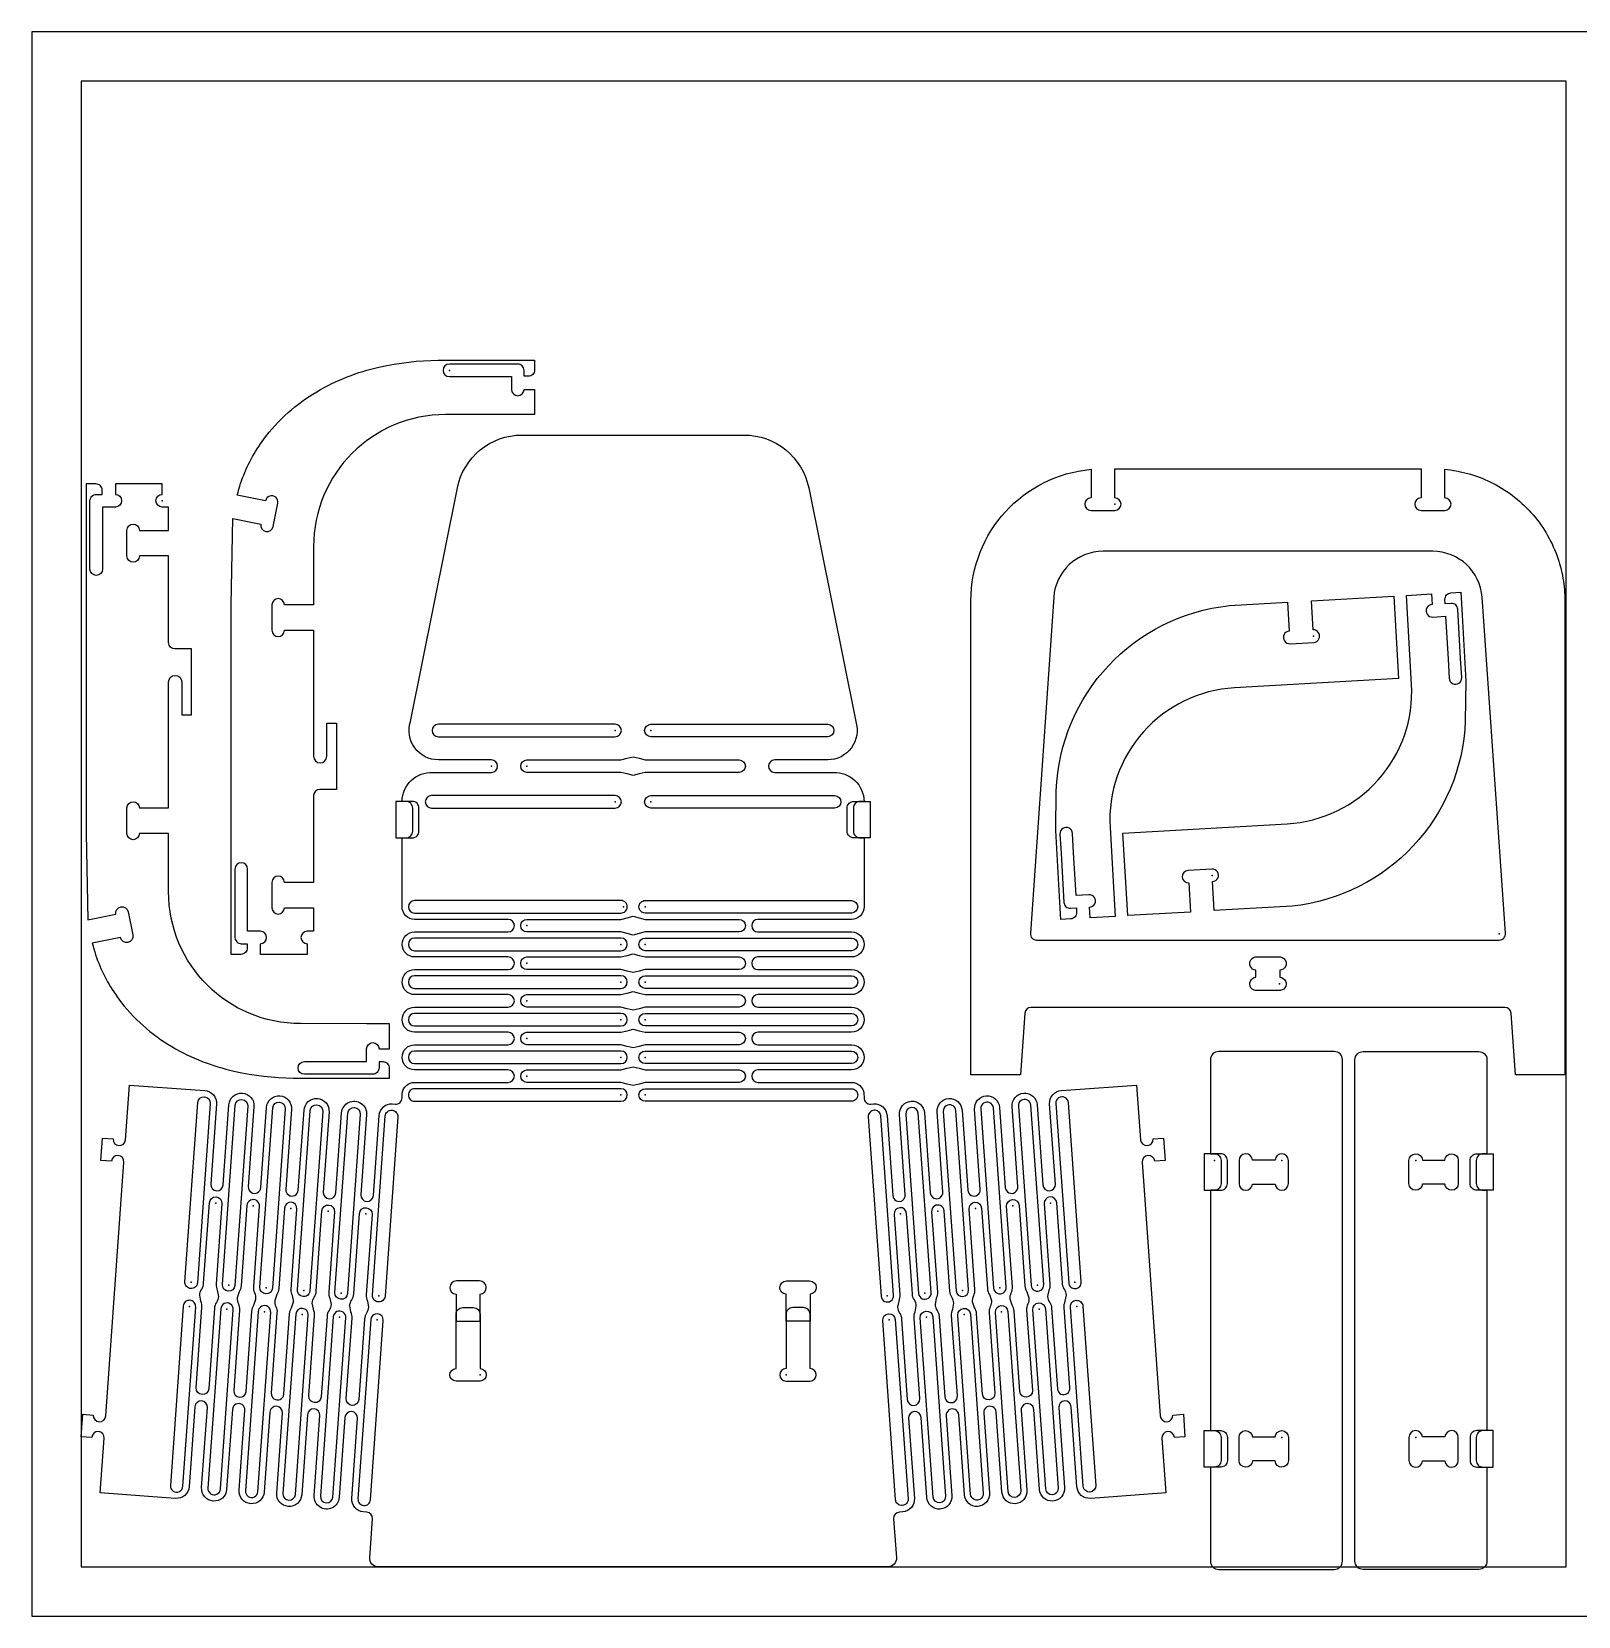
# Model space of a CAD drawing. Extents: x 0 to 70.9, y 0 to 48.
# Drawn here: x 0 to 46.87, y 0 to 48 of the extents above; entities that cross this region are included whole.
import ezdxf

# ---------------------------------------------------------------- set-up
doc = ezdxf.new("R2010")
doc.units = 0
doc.layers.add('FINAL_PARTS', color=203, linetype='CONTINUOUS')

msp = doc.modelspace()

# ---------------------------------------------------------------- linework, layer by layer
at = {"layer": 'FINAL_PARTS'}
for p, q in [((2.963, 16.09), (4.957, 15.948)), ((4.075, 3.593), (2.08, 3.736))]:
    msp.add_line(p, q, dxfattribs=at)
for points in [[(0, 0), (48, 0), (48, 48), (0, 48)], [(1.5, 1.5), (46.5, 1.5), (46.5, 46.5), (1.5, 46.5)]]:
    msp.add_lwpolyline(points, close=True, dxfattribs=at)
for points in [[(15.241, 38.052), (15.241, 37.752, -0.414214), (15.051, 37.562), (14.921, 37.562), (14.921, 37.742, 0.414214), (14.731, 37.932), (13.241, 37.932), (12.659, 37.932, 1), (12.659, 37.552), (13.241, 37.552), (14.541, 37.552), (14.541, 37.162, 1), (14.921, 37.162), (15.241, 37.162), (15.241, 36.402), (14.541, 36.402), (12.541, 36.402, 0.414198), (8.541, 32.402), (8.541, 30.64), (7.661, 30.64, 1), (7.281, 30.64), (7.281, 29.868, 1), (7.661, 29.868), (8.541, 29.868), (8.541, 26.05, 1), (8.941, 26.05), (8.941, 27.05), (9.241, 27.05), (9.241, 25.05), (8.731, 25.05, 0.414212), (8.541, 24.86), (8.541, 22.232), (7.661, 22.232, 1), (7.281, 22.232), (7.281, 21.461, 1), (7.661, 21.461), (8.541, 21.461), (8.541, 20.752), (8.351, 20.752, 1), (8.351, 20.372), (8.351, 20.052), (6.931, 20.052), (6.931, 20.372, 1), (6.931, 20.752), (6.541, 20.752), (6.541, 22.634, 1), (6.161, 22.634), (6.161, 20.562, 0.414214), (6.351, 20.372), (6.531, 20.372), (6.531, 20.242, -0.414214), (6.341, 20.052), (6.041, 20.052), (6.041, 20.752), (6.041, 30.64), (6.096, 33.256), (6.944, 33.085, 1), (7.316, 33.01), (7.459, 33.716, 1), (7.086, 33.791), (6.23, 33.963), (6.253, 34.053), (6.278, 34.142), (6.305, 34.229), (6.332, 34.315), (6.362, 34.4), (6.392, 34.484), (6.425, 34.568), (6.459, 34.65), (6.494, 34.733), (6.531, 34.814), (6.57, 34.895), (6.61, 34.975), (6.652, 35.054), (6.695, 35.133), (6.74, 35.21), (6.786, 35.287), (6.833, 35.363), (6.881, 35.438), (6.931, 35.512), (6.982, 35.586), (7.035, 35.658), (7.088, 35.729), (7.198, 35.868), (7.288, 35.974), (7.379, 36.076), (7.474, 36.177), (7.57, 36.274), (7.669, 36.369), (7.77, 36.46), (7.872, 36.55), (7.977, 36.636), (8.083, 36.719), (8.191, 36.8), (8.301, 36.878), (8.412, 36.953), (8.524, 37.025), (8.638, 37.095), (8.752, 37.162), (8.868, 37.226), (8.982, 37.285), (9.097, 37.342), (9.212, 37.397), (9.329, 37.449), (9.446, 37.498), (9.563, 37.545), (9.681, 37.59), (9.8, 37.632), (9.919, 37.672), (10.038, 37.71), (10.157, 37.745), (10.277, 37.778), (10.518, 37.838), (10.758, 37.889), (10.981, 37.93), (11.204, 37.964), (11.426, 37.992), (11.649, 38.015), (11.872, 38.032), (12.095, 38.043), (12.318, 38.05), (12.541, 38.052), (14.541, 38.052)], [(13.93, 25.563, 1), (13.93, 25.943), (12.325, 25.943, -0.507149), (11.476, 27.102), (12.901, 34.178, -0.357131), (14.862, 35.783), (21.587, 35.783, -0.357131), (23.548, 34.178), (24.973, 27.102, -0.507149), (24.124, 25.943), (22.519, 25.943, 1), (22.519, 25.563), (24.298, 25.562, -0.42209), (25.224, 24.686, 0.000005), (25.104, 24.686, 0.414214), (24.902, 24.483), (24.902, 23.783, 0.414214), (25.104, 23.581), (25.224, 23.581), (25.224, 21.783), (25.224, 21.682), (25.224, 21.492, -0.414214), (24.844, 21.112), (22.009, 21.112, 1), (22.009, 20.732), (24.844, 20.732, -1), (24.844, 19.972), (22.009, 19.972, 1), (22.009, 19.592), (24.844, 19.592, -1), (24.844, 18.832), (22.009, 18.832, 1), (22.009, 18.452), (24.844, 18.452, -1), (24.844, 17.692), (22.009, 17.692, 1), (22.009, 17.312), (24.844, 17.312, -1), (24.844, 16.552), (22.009, 16.552, 1), (22.009, 16.172), (24.844, 16.172, -0.372932), (25.221, 15.846), (25.224, 15.704, 0.435259), (25.428, 15.515), (25.516, 15.521, -0.413403), (25.921, 15.169), (26.095, 12.744, 1), (26.474, 12.771), (26.3, 15.196, -1), (27.058, 15.25), (27.232, 12.825, 1), (27.611, 12.852), (27.437, 15.277, -1), (28.196, 15.331), (28.369, 12.906, 1), (28.748, 12.933), (28.575, 15.358, -1), (29.333, 15.413), (29.506, 12.987, 1), (29.885, 13.014), (29.712, 15.44, -1), (30.47, 15.494), (30.643, 13.068, 1), (31.022, 13.095), (30.849, 15.521, -0.414214), (31.201, 15.927), (31.492, 15.948), (33.486, 16.09), (33.605, 14.434, 0.998296), (33.984, 14.462), (34.303, 14.484), (34.351, 13.806), (34.032, 13.783, 0.998428), (33.653, 13.757), (34.202, 6.07, 0.999992), (34.581, 6.097), (34.901, 6.12), (34.949, 5.441), (34.63, 5.419, 0.999992), (34.251, 5.392), (34.369, 3.736), (32.374, 3.593), (32.083, 3.572, -0.414214), (31.677, 3.924), (31.504, 6.35, 1), (31.125, 6.323), (31.298, 3.897, -1), (30.54, 3.843), (30.367, 6.268, 1), (29.988, 6.241), (30.161, 3.816, -1), (29.403, 3.762), (29.23, 6.187, 1), (28.851, 6.16), (29.024, 3.735, -1), (28.266, 3.681), (28.093, 6.106, 1), (27.714, 6.079), (27.887, 3.654, -1), (27.129, 3.599), (26.955, 6.025, 1), (26.576, 5.998), (26.75, 3.572, -0.413284), (26.399, 3.166), (26.296, 3.159, 0.414212), (26.12, 2.956), (26.205, 1.768, -0.435257), (25.956, 1.5), (18.224, 1.5), (10.493, 1.5, -0.435257), (10.244, 1.768), (10.328, 2.956, 0.414212), (10.153, 3.159), (10.05, 3.166, -0.413284), (9.699, 3.572), (9.873, 5.998, 1), (9.494, 6.025), (9.32, 3.599, -1), (8.562, 3.654), (8.735, 6.079, 1), (8.356, 6.106), (8.183, 3.681, -1), (7.425, 3.735), (7.598, 6.16, 1), (7.219, 6.187), (7.046, 3.762, -1), (6.288, 3.816), (6.461, 6.241, 1), (6.082, 6.268), (5.909, 3.843, -1), (5.151, 3.897), (5.324, 6.323, 1), (4.945, 6.35), (4.772, 3.924, -0.414214), (4.366, 3.572), (4.075, 3.593), (2.08, 3.736), (2.198, 5.392, 0.999992), (1.819, 5.419), (1.5, 5.441), (1.548, 6.12), (1.868, 6.097, 0.999992), (2.247, 6.07), (2.796, 13.757, 0.998428), (2.417, 13.783), (2.098, 13.806), (2.146, 14.484), (2.465, 14.462, 0.998296), (2.844, 14.434), (2.963, 16.09), (4.957, 15.948), (5.248, 15.927, -0.414214), (5.6, 15.521), (5.427, 13.095, 1), (5.806, 13.068), (5.979, 15.494, -1), (6.737, 15.44), (6.564, 13.014, 1), (6.943, 12.987), (7.116, 15.413, -1), (7.874, 15.358), (7.701, 12.933, 1), (8.08, 12.906), (8.253, 15.331, -1), (9.012, 15.277), (8.838, 12.852, 1), (9.217, 12.825), (9.391, 15.25, -1), (10.149, 15.196), (9.975, 12.771, 1), (10.354, 12.744), (10.528, 15.169, -0.413403), (10.933, 15.521), (11.021, 15.515, 0.435259), (11.225, 15.704), (11.228, 15.846, -0.372932), (11.605, 16.172), (14.44, 16.172, 1), (14.44, 16.552), (11.605, 16.552, -1), (11.605, 17.312), (14.44, 17.312, 1), (14.44, 17.692), (11.605, 17.692, -1), (11.605, 18.452), (14.44, 18.452, 1), (14.44, 18.832), (11.605, 18.832, -1), (11.605, 19.592), (14.44, 19.592, 1), (14.44, 19.972), (11.605, 19.972, -1), (11.605, 20.732), (14.44, 20.732, 1), (14.44, 21.112), (11.605, 21.112, -0.414214), (11.225, 21.492), (11.225, 21.682), (11.225, 21.783), (11.225, 23.581), (11.345, 23.581, 0.414214), (11.547, 23.783), (11.547, 24.483, 0.414214), (11.345, 24.686), (11.225, 24.686, -0.42209), (12.151, 25.562)], [(29.964, 16.404), (28.464, 16.404), (28.463, 30.76, -0.38805), (32.103, 34.744), (32.103, 33.879, 1), (32.103, 33.499), (32.823, 33.499, 1), (32.823, 33.879), (32.823, 34.76), (42.104, 34.76), (42.104, 33.879, 1), (42.104, 33.499), (42.824, 33.499, 1), (42.824, 33.879), (42.824, 34.744), (42.91, 34.735), (42.996, 34.724), (43.083, 34.712), (43.169, 34.697), (43.256, 34.681), (43.344, 34.662), (43.431, 34.641), (43.519, 34.618), (43.606, 34.593), (43.693, 34.566), (43.781, 34.537), (43.868, 34.505), (43.954, 34.472), (44.04, 34.436), (44.126, 34.398), (44.211, 34.358), (44.296, 34.316), (44.38, 34.271), (44.463, 34.224), (44.545, 34.176), (44.626, 34.125), (44.706, 34.072), (44.785, 34.017), (44.863, 33.96), (44.94, 33.901), (45.015, 33.84), (45.089, 33.778), (45.161, 33.713), (45.232, 33.647), (45.302, 33.579), (45.369, 33.509), (45.435, 33.438), (45.499, 33.365), (45.561, 33.291), (45.621, 33.215), (45.68, 33.138), (45.736, 33.06), (45.79, 32.98), (45.843, 32.9), (45.893, 32.818), (45.941, 32.736), (45.987, 32.653), (46.031, 32.569), (46.073, 32.484), (46.112, 32.399), (46.15, 32.313), (46.185, 32.226), (46.218, 32.14), (46.249, 32.053), (46.277, 31.965), (46.304, 31.878), (46.328, 31.79), (46.351, 31.703), (46.371, 31.616), (46.389, 31.528), (46.405, 31.441), (46.419, 31.355), (46.431, 31.268), (46.441, 31.182), (46.449, 31.097), (46.455, 31.012), (46.46, 30.927), (46.462, 30.843), (46.464, 16.404), (44.964, 16.404), (44.833, 18.268, 0.394187), (44.643, 18.445), (30.284, 18.445, 0.394228), (30.094, 18.268)], [(10.847, 16.301), (10.847, 16.601, 0.414214), (10.657, 16.791), (10.527, 16.791), (10.527, 16.611, -0.414214), (10.337, 16.421), (8.847, 16.422), (8.265, 16.422, -1), (8.265, 16.802), (8.847, 16.802), (10.147, 16.801), (10.147, 17.191, -1), (10.527, 17.191), (10.847, 17.191), (10.847, 17.951), (10.147, 17.951), (8.147, 17.952, -0.414198), (4.147, 21.952), (4.147, 23.714), (3.267, 23.714, -1), (2.887, 23.714), (2.887, 24.486, -1), (3.267, 24.486), (4.147, 24.486), (4.147, 28.303, -1), (4.547, 28.303), (4.547, 27.303), (4.847, 27.303), (4.847, 29.303), (4.337, 29.303, -0.414212), (4.147, 29.493), (4.147, 32.121), (3.267, 32.121, -1), (2.887, 32.121), (2.887, 32.893, -1), (3.267, 32.893), (4.147, 32.893), (4.147, 33.602), (3.957, 33.602, -1), (3.957, 33.982), (3.957, 34.302), (2.537, 34.302), (2.537, 33.982, -1), (2.537, 33.602), (2.147, 33.602), (2.147, 31.72, -1), (1.767, 31.72), (1.767, 33.792, -0.414214), (1.957, 33.982), (2.137, 33.982), (2.137, 34.112, 0.414214), (1.947, 34.302), (1.647, 34.302), (1.647, 33.602), (1.647, 23.714), (1.703, 21.098), (2.55, 21.269, -1), (2.923, 21.344), (3.065, 20.638, -1), (2.692, 20.563), (1.836, 20.39), (1.859, 20.3), (1.884, 20.212), (1.911, 20.125), (1.939, 20.039), (1.968, 19.953), (1.999, 19.869), (2.031, 19.786), (2.065, 19.703), (2.1, 19.621), (2.138, 19.54), (2.176, 19.459), (2.217, 19.379), (2.258, 19.299), (2.301, 19.221), (2.346, 19.143), (2.392, 19.066), (2.439, 18.99), (2.488, 18.915), (2.537, 18.841), (2.589, 18.768), (2.641, 18.696), (2.694, 18.625), (2.805, 18.486), (2.894, 18.38), (2.986, 18.277), (3.08, 18.177), (3.176, 18.08), (3.275, 17.985), (3.376, 17.893), (3.479, 17.804), (3.583, 17.718), (3.69, 17.634), (3.798, 17.554), (3.907, 17.476), (4.018, 17.4), (4.13, 17.328), (4.244, 17.259), (4.359, 17.192), (4.474, 17.128), (4.588, 17.068), (4.703, 17.011), (4.819, 16.957), (4.935, 16.905), (5.052, 16.855), (5.169, 16.808), (5.287, 16.764), (5.406, 16.721), (5.525, 16.682), (5.644, 16.644), (5.764, 16.609), (5.884, 16.576), (6.124, 16.516), (6.365, 16.464), (6.587, 16.424), (6.81, 16.389), (7.033, 16.361), (7.255, 16.339), (7.478, 16.322), (7.701, 16.31), (7.924, 16.303), (8.147, 16.301), (10.147, 16.301)], [(37.464, 20.485), (44.474, 20.485, 0.435551), (44.663, 20.689), (43.956, 30.867, 0.393479), (42.46, 32.26), (32.467, 32.26, 0.393479), (30.971, 30.867), (30.264, 20.689, 0.435569), (30.454, 20.485)], [(38.112, 29.84, 1), (38.134, 29.46), (38.852, 29.502, 1), (38.831, 29.881), (38.78, 30.76), (41.281, 30.903), (41.425, 28.407), (36.446, 28.122, 0.414214), (32.681, 23.899), (32.796, 21.902), (32.836, 21.203), (32.077, 21.16), (32.059, 21.479, 1), (32.037, 21.859), (31.648, 21.836), (31.573, 23.134), (31.54, 23.715, 1.000295), (31.161, 23.694), (31.194, 23.112), (31.279, 21.625, 0.414214), (31.48, 21.446), (31.66, 21.456), (31.667, 21.327, -0.414214), (31.488, 21.126), (31.189, 21.109), (31.149, 21.808), (31.034, 23.804), (31.05, 25.007, -0.373404), (36.302, 30.617), (38.061, 30.718)], [(35.047, 22.592, 1), (35.069, 22.213), (35.119, 21.334), (33.215, 21.225), (33.072, 23.721), (38.051, 24.007, 0.414214), (41.815, 28.229), (41.661, 30.925), (42.42, 30.968), (42.438, 30.649, 1), (42.46, 30.27), (42.849, 30.292), (42.923, 28.994), (42.957, 28.413, 1), (43.336, 28.435), (43.303, 29.016), (43.217, 30.503, 0.414214), (43.017, 30.682), (42.837, 30.672), (42.83, 30.802, -0.414214), (43.009, 31.002), (43.308, 31.019), (43.348, 30.321), (43.463, 28.324), (43.446, 27.121, -0.373403), (38.194, 21.511), (35.838, 21.376), (35.787, 22.254, 1), (35.766, 22.634)], [(17.684, 27.023), (12.325, 27.023, 1), (12.325, 26.643), (17.684, 26.643, 1)], [(24.124, 27.023, -1), (24.124, 26.643), (18.764, 26.643, -1), (18.764, 27.023)], [(18.408, 25.991), (18.592, 25.943), (21.439, 25.943, -1), (21.439, 25.563), (18.592, 25.563), (18.408, 25.516), (18.224, 25.468), (18.041, 25.516), (17.857, 25.563), (15.01, 25.563, -1), (15.01, 25.943), (17.857, 25.943), (18.041, 25.991), (18.224, 26.038)], [(11.035, 24.686), (11.035, 23.581), (11.535, 23.581, 0.414214), (11.737, 23.783), (11.737, 24.483, 0.414214), (11.535, 24.686)], [(12.115, 24.483), (17.684, 24.483, 1), (17.684, 24.863), (12.115, 24.863, 1)], [(18.764, 24.483, -1), (18.764, 24.863), (24.334, 24.863, -1), (24.334, 24.483)], [(25.414, 24.686), (25.414, 23.581), (24.914, 23.581, -0.414214), (24.712, 23.783), (24.712, 24.483, -0.414214), (24.914, 24.686)], [(18.047, 21.492, 0.414214), (17.857, 21.682), (11.605, 21.682, 1), (11.605, 21.302), (17.857, 21.302, 0.414214)], [(18.402, 21.492, -0.414214), (18.592, 21.682), (24.844, 21.682, -1), (24.844, 21.302), (18.592, 21.302, -0.414214)], [(18.408, 21.159), (18.592, 21.112), (21.439, 21.112, -1), (21.439, 20.732), (18.592, 20.732), (18.408, 20.684), (18.224, 20.637), (18.041, 20.684), (17.857, 20.732), (15.01, 20.732, -1), (15.01, 21.112), (17.857, 21.112), (18.041, 21.159), (18.224, 21.207)], [(11.605, 20.542, 1), (11.605, 20.162), (17.857, 20.162, 1), (17.857, 20.542)], [(24.844, 20.542, -1), (24.844, 20.162), (18.592, 20.162, -1), (18.592, 20.542)], [(18.408, 20.019), (18.592, 19.972), (21.439, 19.972, -1), (21.439, 19.592), (18.592, 19.592), (18.408, 19.544), (18.224, 19.497), (18.041, 19.544), (17.857, 19.592), (15.01, 19.592, -1), (15.01, 19.972), (17.857, 19.972), (18.041, 20.019), (18.224, 20.067)], [(37.131, 18.953, -1.011141), (37.101, 19.357), (37.101, 19.573, -1.011141), (37.131, 19.977), (37.796, 19.977, -1.011141), (37.826, 19.573), (37.826, 19.357, -1.011141), (37.796, 18.953)], [(11.605, 19.402, 1), (11.605, 19.022), (17.857, 19.022, 1), (17.857, 19.402)], [(24.844, 19.402, -1), (24.844, 19.022), (18.592, 19.022, -1), (18.592, 19.402)], [(18.408, 18.879), (18.592, 18.832), (21.439, 18.832, -1), (21.439, 18.452), (18.592, 18.452), (18.408, 18.404), (18.224, 18.357), (18.041, 18.404), (17.857, 18.452), (15.01, 18.452, -1), (15.01, 18.832), (17.857, 18.832), (18.041, 18.879), (18.224, 18.927)], [(11.605, 18.262, 1), (11.605, 17.882), (17.857, 17.882, 1), (17.857, 18.262)], [(24.844, 18.262, -1), (24.844, 17.882), (18.592, 17.882, -1), (18.592, 18.262)], [(18.224, 17.787), (18.408, 17.739), (18.592, 17.692), (21.439, 17.692, -1), (21.439, 17.312), (18.592, 17.312), (18.408, 17.264), (18.224, 17.217), (18.041, 17.264), (17.857, 17.312), (15.01, 17.312, -1), (15.01, 17.692), (17.857, 17.692), (18.041, 17.739)], [(11.605, 17.122, 1), (11.605, 16.742), (17.857, 16.742, 1), (17.857, 17.122)], [(24.844, 17.122, -1), (24.844, 16.742), (18.592, 16.742, -1), (18.592, 17.122)], [(35.722, 4.519), (35.722, 1.671, 0.414214), (35.972, 1.421), (39.472, 1.421, 0.414214), (39.722, 1.671), (39.722, 16.857, 0.414214), (39.472, 17.107), (35.972, 17.107, 0.414214), (35.722, 16.857), (35.722, 14.01), (35.842, 14.01, -0.414214), (36.044, 13.807), (36.044, 13.107, -0.414214), (35.842, 12.905), (35.722, 12.905), (35.722, 5.624), (35.842, 5.624, -0.414214), (36.044, 5.421), (36.044, 4.721, -0.414214), (35.842, 4.519)], [(44.102, 4.519), (44.102, 1.671, -0.414214), (43.852, 1.421), (40.352, 1.421, -0.414214), (40.102, 1.671), (40.102, 16.857, -0.414214), (40.352, 17.107), (43.852, 17.107, -0.414214), (44.102, 16.857), (44.102, 14.01), (43.982, 14.01, 0.414214), (43.779, 13.807), (43.779, 13.107, 0.414214), (43.982, 12.905), (44.102, 12.905), (44.102, 5.624), (43.982, 5.624, 0.414214), (43.779, 5.421), (43.779, 4.721, 0.414214), (43.982, 4.519)], [(18.224, 16.647), (18.408, 16.599), (18.592, 16.552), (21.439, 16.552, -1), (21.439, 16.172), (18.592, 16.172), (18.408, 16.124), (18.224, 16.077), (18.041, 16.124), (17.857, 16.172), (15.01, 16.172, -1), (15.01, 16.552), (17.857, 16.552), (18.041, 16.599)], [(11.415, 15.792, 0.414214), (11.605, 15.602), (17.857, 15.602, 1), (17.857, 15.982), (11.605, 15.982, 0.414214)], [(25.034, 15.792, -0.414214), (24.844, 15.602), (18.592, 15.602, -1), (18.592, 15.982), (24.844, 15.982, -0.414214)], [(4.82, 9.927, -0.414214), (4.644, 10.13), (5.032, 15.561, -1), (5.411, 15.534), (5.023, 10.103, -0.414214)], [(6.169, 15.48, -1), (6.548, 15.453), (6.16, 10.022, -1), (5.781, 10.049)], [(7.306, 15.399, -1), (7.685, 15.372), (7.297, 9.941, -1), (6.918, 9.968)], [(8.443, 15.318, -1), (8.822, 15.291), (8.434, 9.859, -1), (8.055, 9.887)], [(9.58, 15.237, -1), (9.959, 15.209), (9.571, 9.778, -1), (9.192, 9.805)], [(26.869, 15.237, 1), (26.49, 15.209), (26.878, 9.778, 1), (27.257, 9.805)], [(28.006, 15.318, 1), (27.627, 15.291), (28.015, 9.859, 1), (28.394, 9.887)], [(29.143, 15.399, 1), (28.764, 15.372), (29.152, 9.941, 1), (29.531, 9.968)], [(30.28, 15.48, 1), (29.901, 15.453), (30.289, 10.022, 1), (30.668, 10.049)], [(31.629, 9.927, 0.414214), (31.805, 10.13), (31.417, 15.561, 1), (31.038, 15.534), (31.426, 10.103, 0.414214)], [(10.92, 15.331, -0.414214), (11.096, 15.128), (10.708, 9.697, -1), (10.329, 9.724), (10.717, 15.155, -0.414214)], [(25.529, 15.331, 0.414214), (25.353, 15.128), (25.741, 9.697, 1), (26.12, 9.724), (25.732, 15.155, 0.414214)], [(35.532, 14.01), (35.532, 12.905), (36.032, 12.905, 0.414214), (36.234, 13.107), (36.234, 13.807, 0.414214), (36.032, 14.01)], [(37.68, 13.095, 0.969583), (38.084, 13.107), (38.084, 13.807, 0.969583), (37.68, 13.82), (36.994, 13.82, 0.969583), (36.589, 13.807), (36.589, 13.107, 0.969583), (36.994, 13.095)], [(42.144, 13.095, -0.969583), (41.739, 13.107), (41.739, 13.807, -0.969583), (42.144, 13.82), (42.83, 13.82, -0.969583), (43.234, 13.807), (43.234, 13.107, -0.969583), (42.83, 13.095)], [(44.292, 14.01), (44.292, 12.905), (43.792, 12.905, -0.414214), (43.589, 13.107), (43.589, 13.807, -0.414214), (43.792, 14.01)], [(5.66, 9.689, -0.127017), (5.599, 9.509, 0.127017), (5.539, 9.329), (5.365, 6.891, -1), (4.986, 6.918), (5.16, 9.356, 0.127017), (5.126, 9.542), (5.091, 9.729, -0.127017), (5.152, 9.909, 0.127017), (5.212, 10.09), (5.386, 12.527, -1), (5.765, 12.5), (5.591, 10.063, 0.127017), (5.626, 9.876)], [(6.797, 9.608, 0.127017), (6.763, 9.794, -0.127017), (6.728, 9.981), (6.903, 12.419, 1), (6.523, 12.446), (6.349, 10.008, -0.127017), (6.289, 9.828), (6.228, 9.648, 0.127017), (6.263, 9.461, -0.127017), (6.297, 9.274), (6.123, 6.837, 1), (6.502, 6.81), (6.676, 9.247, -0.127017), (6.736, 9.427)], [(7.934, 9.526, 0.127017), (7.9, 9.713, -0.127017), (7.866, 9.9), (8.04, 12.337, 1), (7.661, 12.364), (7.486, 9.927, -0.127017), (7.426, 9.747), (7.365, 9.567, 0.127017), (7.4, 9.38, -0.127017), (7.434, 9.193), (7.26, 6.756, 1), (7.639, 6.729), (7.813, 9.166, -0.127017), (7.874, 9.346)], [(28.515, 9.526, -0.127017), (28.549, 9.713, 0.127017), (28.583, 9.9), (28.409, 12.337, -1), (28.788, 12.364), (28.963, 9.927, 0.127017), (29.023, 9.747), (29.083, 9.567, -0.127017), (29.049, 9.38, 0.127017), (29.015, 9.193), (29.189, 6.756, -1), (28.81, 6.729), (28.636, 9.166, 0.127017), (28.575, 9.346)], [(29.652, 9.608, -0.127017), (29.686, 9.794, 0.127017), (29.721, 9.981), (29.546, 12.419, -1), (29.926, 12.446), (30.1, 10.008, 0.127017), (30.16, 9.828), (30.221, 9.648, -0.127017), (30.186, 9.461, 0.127017), (30.152, 9.274), (30.326, 6.837, -1), (29.947, 6.81), (29.773, 9.247, 0.127017), (29.713, 9.427)], [(30.789, 9.689, 0.127017), (30.85, 9.509, -0.127017), (30.91, 9.329), (31.084, 6.891, 1), (31.463, 6.918), (31.289, 9.356, -0.127017), (31.323, 9.542), (31.358, 9.729, 0.127017), (31.297, 9.909, -0.127017), (31.237, 10.09), (31.063, 12.527, 1), (30.684, 12.5), (30.858, 10.063, -0.127017), (30.823, 9.876)], [(8.503, 9.486, -0.127017), (8.563, 9.666, 0.127017), (8.624, 9.846), (8.798, 12.283, -1), (9.177, 12.256), (9.003, 9.819, 0.127017), (9.037, 9.632), (9.071, 9.445, -0.127017), (9.011, 9.265, 0.127017), (8.95, 9.085), (8.776, 6.647, -1), (8.397, 6.675), (8.571, 9.112, 0.127017), (8.537, 9.299)], [(9.64, 9.404, -0.127017), (9.7, 9.585, 0.127017), (9.761, 9.765), (9.935, 12.202, -1), (10.314, 12.175), (10.14, 9.738, 0.127017), (10.174, 9.551), (10.208, 9.364, -0.127017), (10.148, 9.184, 0.127017), (10.087, 9.004), (9.913, 6.566, -1), (9.534, 6.593), (9.708, 9.031, 0.127017), (9.674, 9.218)], [(26.809, 9.404, 0.127017), (26.749, 9.585, -0.127017), (26.688, 9.765), (26.514, 12.202, 1), (26.135, 12.175), (26.309, 9.738, -0.127017), (26.275, 9.551), (26.241, 9.364, 0.127017), (26.301, 9.184, -0.127017), (26.362, 9.004), (26.536, 6.566, 1), (26.915, 6.593), (26.741, 9.031, -0.127017), (26.775, 9.218)], [(27.946, 9.486, 0.127017), (27.886, 9.666, -0.127017), (27.825, 9.846), (27.651, 12.283, 1), (27.272, 12.256), (27.446, 9.819, -0.127017), (27.412, 9.632), (27.378, 9.445, 0.127017), (27.438, 9.265, -0.127017), (27.499, 9.085), (27.673, 6.647, 1), (28.052, 6.675), (27.878, 9.112, -0.127017), (27.912, 9.299)], [(4.794, 9.572, 0.414214), (4.591, 9.396), (4.203, 3.965, 1), (4.582, 3.938), (4.97, 9.369, 0.414214)], [(5.34, 3.884, 1), (5.719, 3.857), (6.107, 9.288, 1), (5.728, 9.315)], [(6.478, 3.803, 1), (6.857, 3.775), (7.245, 9.207, 1), (6.865, 9.234)], [(7.615, 3.721, 1), (7.994, 3.694), (8.382, 9.125, 1), (8.003, 9.153)], [(8.752, 3.64, 1), (9.131, 3.613), (9.519, 9.044, 1), (9.14, 9.071)], [(10.065, 3.356, 0.414214), (10.268, 3.532), (10.656, 8.963, 1), (10.277, 8.99), (9.889, 3.559, 0.414214)], [(26.384, 3.356, -0.414214), (26.181, 3.532), (25.793, 8.963, -1), (26.172, 8.99), (26.56, 3.559, -0.414214)], [(27.697, 3.64, -1), (27.318, 3.613), (26.93, 9.044, -1), (27.309, 9.071)], [(28.834, 3.721, -1), (28.455, 3.694), (28.067, 9.125, -1), (28.446, 9.153)], [(29.971, 3.803, -1), (29.592, 3.775), (29.204, 9.207, -1), (29.583, 9.234)], [(31.109, 3.884, -1), (30.73, 3.857), (30.342, 9.288, -1), (30.721, 9.315)], [(31.655, 9.572, -0.414214), (31.858, 9.396), (32.246, 3.965, -1), (31.867, 3.938), (31.479, 9.369, -0.414214)], [(35.532, 4.519), (35.532, 5.624), (36.032, 5.624, -0.414214), (36.234, 5.421), (36.234, 4.721, -0.414214), (36.032, 4.519)], [(37.68, 5.434, -0.969583), (38.084, 5.421), (38.084, 4.721, -0.969583), (37.68, 4.709), (36.994, 4.709, -0.969583), (36.589, 4.721), (36.589, 5.421, -0.969583), (36.994, 5.434)], [(42.144, 5.434, 0.969583), (41.739, 5.421), (41.739, 4.721, 0.969583), (42.144, 4.709), (42.83, 4.709, 0.969583), (43.234, 4.721), (43.234, 5.421, 0.969583), (42.83, 5.434)], [(44.292, 4.519), (44.292, 5.624), (43.792, 5.624, 0.414214), (43.589, 5.421), (43.589, 4.721, 0.414214), (43.792, 4.519)]]:
    msp.add_lwpolyline(points, format="xyb", close=True, dxfattribs=at)
at = {"layer": 'FINAL_PARTS', "extrusion": (-5.63514e-05, 5.3391e-16, 1)}
msp.add_lwpolyline([(12.862, 8.944), (13.587, 8.944), (13.587, 9.754, 0.969583), (13.574, 10.159), (12.874, 10.159, 0.969583), (12.862, 9.754)], format="xyb", close=True, dxfattribs=at)
at = {"layer": 'FINAL_PARTS', "extrusion": (5.63514e-05, -6.55765e-19, 1)}
msp.add_lwpolyline([(23.587, 8.944), (22.862, 8.944), (22.862, 9.754, -0.969583), (22.875, 10.159), (23.575, 10.159, -0.969583), (23.587, 9.754)], format="xyb", close=True, dxfattribs=at)
at = {"layer": 'FINAL_PARTS', "extrusion": (-5.63514e-05, 5.341e-16, 1)}
msp.add_lwpolyline([(13.587, 7.504, -1), (13.587, 7.124), (12.862, 7.124, -1), (12.862, 7.504), (12.862, 9.149, -0.414214), (13.064, 9.351), (13.384, 9.351, -0.414214), (13.587, 9.149)], format="xyb", close=True, dxfattribs=at)
at = {"layer": 'FINAL_PARTS', "extrusion": (5.63514e-05, 1.71664e-19, 1)}
msp.add_lwpolyline([(22.862, 7.504, 1), (22.862, 7.124), (23.587, 7.124, 1), (23.587, 7.504), (23.587, 9.149, 0.414214), (23.385, 9.351), (23.065, 9.351, 0.414214), (22.862, 9.149)], format="xyb", close=True, dxfattribs=at)
at = {"layer": 'FINAL_PARTS'}
for p in [(12.659, 37.742), (3.957, 33.792), (32.823, 33.689), (38.841, 29.691), (17.684, 26.833), (18.764, 26.833), (13.93, 25.753), (15.01, 25.753), (17.684, 24.673), (18.764, 24.673), (35.777, 22.444), (17.931, 21.495), (18.592, 21.492), (15.01, 20.922), (44.474, 20.675), (17.857, 20.352), (18.592, 20.352), (15.01, 19.782), (17.857, 19.212), (18.592, 19.212), (37.813, 19.155), (15.01, 18.642), (17.857, 18.072), (18.592, 18.072), (15.01, 17.502), (17.857, 16.932), (18.592, 16.932), (15.01, 16.362), (17.857, 15.792), (18.592, 15.792), (35.842, 13.807), (37.882, 13.807), (41.942, 13.807), (5.576, 12.513), (30.873, 12.513), (6.713, 12.432), (7.85, 12.351), (8.987, 12.27), (10.124, 12.188), (26.325, 12.188), (27.462, 12.27), (28.599, 12.351), (29.736, 12.432), (4.833, 10.117), (31.616, 10.117), (5.97, 10.035), (7.107, 9.954), (8.245, 9.873), (9.382, 9.792), (10.519, 9.711), (25.93, 9.711), (27.067, 9.792), (28.204, 9.873), (29.342, 9.954), (30.479, 10.035), (4.781, 9.383), (5.918, 9.301), (7.055, 9.22), (8.192, 9.139), (28.257, 9.139), (29.394, 9.22), (30.531, 9.301), (31.668, 9.383), (9.329, 9.058), (10.466, 8.977), (25.983, 8.977), (27.12, 9.058), (13.587, 7.314, 0), (22.862, 7.314, 0), (37.882, 5.421), (41.942, 5.421)]:
    msp.add_point(p, dxfattribs=at)

doc.saveas('drawing.dxf')
